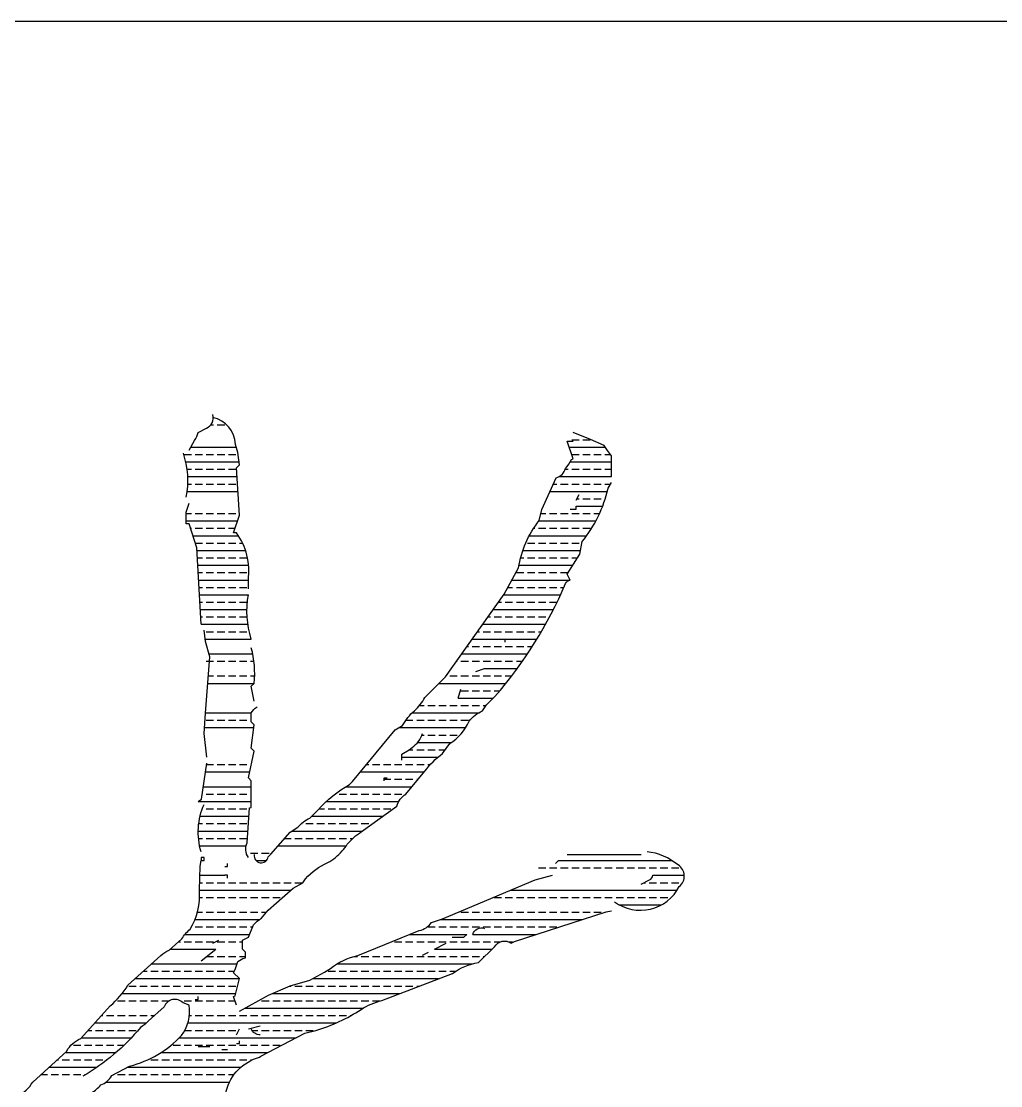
# Model space of a CAD drawing. Header units: millimetres. Extents: x 127 to 2034, y 513 to 812.
# Drawn here: x 1874.141 to 1877.458, y 553.278 to 556.883 of the extents above; entities that cross this region are included whole.
import ezdxf

# ---------------------------------------------------------------- set-up
doc = ezdxf.new("R2010")
doc.units = ezdxf.units.MM

msp = doc.modelspace()

# ---------------------------------------------------------------- linework, layer by layer
at = {"color": 144}
msp.add_line((1798.6147, 556.8826), (1893.9051, 556.8826), dxfattribs=at)
at = {"linetype": 'Continuous'}
for p, q in [((1874.7899, 555.5406), (1874.7915, 555.5406)), ((1874.7828, 555.5156), (1874.7924, 555.5156)), ((1874.8049, 555.5156), (1874.8299, 555.5156)), ((1876.0049, 555.4656), (1876.0299, 555.4656)), ((1876.0424, 555.4656), (1876.0674, 555.4656)), ((1874.7153, 555.4406), (1874.8691, 555.4406)), ((1875.9966, 555.4406), (1876.1182, 555.4406)), ((1874.6924, 555.4156), (1874.7174, 555.4156)), ((1874.6982, 555.3906), (1874.8786, 555.3906)), ((1874.7299, 555.4156), (1874.7549, 555.4156)), ((1874.7674, 555.4156), (1874.7924, 555.4156)), ((1874.8049, 555.4156), (1874.8299, 555.4156)), ((1874.8424, 555.4156), (1874.8674, 555.4156)), ((1875.9998, 555.3906), (1876.1399, 555.3906)), ((1876.0049, 555.4156), (1876.0299, 555.4156)), ((1876.0424, 555.4156), (1876.0674, 555.4156)), ((1876.0799, 555.4156), (1876.1049, 555.4156)), ((1876.1174, 555.4156), (1876.1361, 555.4156)), ((1874.7026, 555.3656), (1874.7174, 555.3656)), ((1874.7299, 555.3656), (1874.7549, 555.3656)), ((1874.7674, 555.3656), (1874.7924, 555.3656)), ((1874.8049, 555.3656), (1874.8299, 555.3656)), ((1874.8424, 555.3656), (1874.8674, 555.3656)), ((1875.983, 555.3656), (1875.9924, 555.3656)), ((1876.0049, 555.3656), (1876.0299, 555.3656)), ((1876.0424, 555.3656), (1876.0674, 555.3656)), ((1876.0799, 555.3656), (1876.1049, 555.3656)), ((1876.1174, 555.3656), (1876.1399, 555.3656)), ((1874.7049, 555.3406), (1874.8718, 555.3406)), ((1874.705, 555.3156), (1874.7174, 555.3156)), ((1874.7299, 555.3156), (1874.7549, 555.3156)), ((1874.7674, 555.3156), (1874.7924, 555.3156)), ((1874.8049, 555.3156), (1874.8299, 555.3156)), ((1874.8424, 555.3156), (1874.8674, 555.3156)), ((1875.9425, 555.3156), (1875.9549, 555.3156)), ((1875.962, 555.3406), (1876.1299, 555.3406)), ((1875.9674, 555.3156), (1875.9924, 555.3156)), ((1876.0049, 555.3156), (1876.0299, 555.3156)), ((1876.0424, 555.3156), (1876.0674, 555.3156)), ((1876.0799, 555.3156), (1876.1049, 555.3156)), ((1876.1174, 555.3156), (1876.1368, 555.3156)), ((1874.7031, 555.2906), (1874.8749, 555.2906)), ((1875.9312, 555.2906), (1876.1254, 555.2906)), ((1876.0199, 555.2406), (1876.1097, 555.2406)), ((1876.0224, 555.2656), (1876.0299, 555.2656)), ((1876.0424, 555.2656), (1876.0674, 555.2656)), ((1876.0799, 555.2656), (1876.1049, 555.2656)), ((1876.1174, 555.2656), (1876.1184, 555.2656)), ((1874.6999, 555.2156), (1874.7174, 555.2156)), ((1874.7299, 555.2156), (1874.7549, 555.2156)), ((1874.7674, 555.2156), (1874.7924, 555.2156)), ((1874.8049, 555.2156), (1874.8299, 555.2156)), ((1874.8424, 555.2156), (1874.8674, 555.2156)), ((1875.9006, 555.2156), (1875.9174, 555.2156)), ((1875.9299, 555.2156), (1875.9549, 555.2156)), ((1875.9674, 555.2156), (1875.9924, 555.2156)), ((1876.0049, 555.2156), (1876.0299, 555.2156)), ((1876.0424, 555.2156), (1876.0674, 555.2156)), ((1876.0799, 555.2156), (1876.0993, 555.2156)), ((1874.6999, 555.1906), (1874.8733, 555.1906)), ((1875.8943, 555.1906), (1876.0869, 555.1906)), ((1874.7146, 555.1656), (1874.7174, 555.1656)), ((1874.7224, 555.1406), (1874.8767, 555.1406)), ((1874.7299, 555.1656), (1874.7549, 555.1656)), ((1874.7674, 555.1656), (1874.7924, 555.1656)), ((1874.8049, 555.1656), (1874.8299, 555.1656)), ((1874.8424, 555.1656), (1874.8649, 555.1656)), ((1875.8614, 555.1406), (1876.0555, 555.1406)), ((1875.8763, 555.1656), (1875.8799, 555.1656)), ((1875.8924, 555.1656), (1875.9174, 555.1656)), ((1875.9299, 555.1656), (1875.9549, 555.1656)), ((1875.9674, 555.1656), (1875.9924, 555.1656)), ((1876.0049, 555.1656), (1876.0299, 555.1656)), ((1876.0424, 555.1656), (1876.0674, 555.1656)), ((1874.7302, 555.1156), (1874.7549, 555.1156)), ((1874.7674, 555.1156), (1874.7924, 555.1156)), ((1874.8049, 555.1156), (1874.8299, 555.1156)), ((1874.8424, 555.1156), (1874.8674, 555.1156)), ((1874.8799, 555.1156), (1874.8904, 555.1156)), ((1875.8549, 555.1156), (1875.8799, 555.1156)), ((1875.8924, 555.1156), (1875.9174, 555.1156)), ((1875.9299, 555.1156), (1875.9549, 555.1156)), ((1875.9674, 555.1156), (1875.9924, 555.1156)), ((1876.0049, 555.1156), (1876.0299, 555.1156)), ((1874.7356, 555.0906), (1874.9004, 555.0906)), ((1874.737, 555.0656), (1874.7549, 555.0656)), ((1874.7674, 555.0656), (1874.7924, 555.0656)), ((1874.8049, 555.0656), (1874.8299, 555.0656)), ((1874.8424, 555.0656), (1874.8674, 555.0656)), ((1874.8799, 555.0656), (1874.9049, 555.0656)), ((1875.8321, 555.0656), (1875.8424, 555.0656)), ((1875.8396, 555.0906), (1876.0347, 555.0906)), ((1875.8549, 555.0656), (1875.8799, 555.0656)), ((1875.8924, 555.0656), (1875.9174, 555.0656)), ((1875.9299, 555.0656), (1875.9549, 555.0656)), ((1875.9674, 555.0656), (1875.9924, 555.0656)), ((1876.0049, 555.0656), (1876.0246, 555.0656)), ((1874.7384, 555.0406), (1874.9108, 555.0406)), ((1875.8267, 555.0406), (1876.0088, 555.0406)), ((1874.7399, 555.0156), (1874.7549, 555.0156)), ((1874.7413, 554.9906), (1874.9099, 554.9906)), ((1874.7674, 555.0156), (1874.7924, 555.0156)), ((1874.8049, 555.0156), (1874.8299, 555.0156)), ((1874.8424, 555.0156), (1874.8674, 555.0156)), ((1874.8799, 555.0156), (1874.9049, 555.0156)), ((1875.8025, 554.9906), (1875.9999, 554.9906)), ((1875.8174, 555.0156), (1875.8424, 555.0156)), ((1875.8549, 555.0156), (1875.8799, 555.0156)), ((1875.8924, 555.0156), (1875.9174, 555.0156)), ((1875.9299, 555.0156), (1875.9549, 555.0156)), ((1875.9674, 555.0156), (1875.9924, 555.0156)), ((1874.7428, 554.9656), (1874.7549, 554.9656)), ((1874.7674, 554.9656), (1874.7924, 554.9656)), ((1874.8049, 554.9656), (1874.8299, 554.9656)), ((1874.8424, 554.9656), (1874.8674, 554.9656)), ((1874.8799, 554.9656), (1874.9049, 554.9656)), ((1875.7887, 554.9656), (1875.8049, 554.9656)), ((1875.8174, 554.9656), (1875.8424, 554.9656)), ((1875.8549, 554.9656), (1875.8799, 554.9656)), ((1875.8924, 554.9656), (1875.9174, 554.9656)), ((1875.9299, 554.9656), (1875.9549, 554.9656)), ((1875.9674, 554.9656), (1875.9786, 554.9656)), ((1874.7442, 554.9406), (1874.9099, 554.9406)), ((1874.7456, 554.9156), (1874.7549, 554.9156)), ((1874.7674, 554.9156), (1874.7924, 554.9156)), ((1874.8049, 554.9156), (1874.8299, 554.9156)), ((1874.8424, 554.9156), (1874.8674, 554.9156)), ((1874.8799, 554.9156), (1874.9049, 554.9156)), ((1875.7568, 554.9156), (1875.7674, 554.9156)), ((1875.7745, 554.9406), (1875.9673, 554.9406)), ((1875.7799, 554.9156), (1875.8049, 554.9156)), ((1875.8174, 554.9156), (1875.8424, 554.9156)), ((1875.8549, 554.9156), (1875.8799, 554.9156)), ((1875.8924, 554.9156), (1875.9174, 554.9156)), ((1875.9299, 554.9156), (1875.9549, 554.9156)), ((1874.7471, 554.8906), (1874.9052, 554.8906)), ((1875.739, 554.8906), (1875.943, 554.8906)), ((1874.7485, 554.8656), (1874.7549, 554.8656)), ((1874.7674, 554.8656), (1874.7924, 554.8656)), ((1874.8049, 554.8656), (1874.8299, 554.8656)), ((1874.8424, 554.8656), (1874.8674, 554.8656)), ((1874.8799, 554.8656), (1874.9049, 554.8656)), ((1875.7213, 554.8656), (1875.7299, 554.8656)), ((1875.7424, 554.8656), (1875.7674, 554.8656)), ((1875.7799, 554.8656), (1875.8049, 554.8656)), ((1875.8174, 554.8656), (1875.8424, 554.8656)), ((1875.8549, 554.8656), (1875.8799, 554.8656)), ((1875.8924, 554.8656), (1875.9174, 554.8656)), ((1875.9299, 554.8656), (1875.93, 554.8656)), ((1874.7499, 554.8406), (1874.9084, 554.8406)), ((1874.7674, 554.8156), (1874.7924, 554.8156)), ((1874.8049, 554.8156), (1874.8299, 554.8156)), ((1874.8424, 554.8156), (1874.8674, 554.8156)), ((1874.8799, 554.8156), (1874.9049, 554.8156)), ((1875.6858, 554.8156), (1875.6924, 554.8156)), ((1875.7035, 554.8406), (1875.9163, 554.8406)), ((1875.7049, 554.8156), (1875.7299, 554.8156)), ((1875.7424, 554.8156), (1875.7674, 554.8156)), ((1875.7799, 554.8156), (1875.8049, 554.8156)), ((1875.8174, 554.8156), (1875.8424, 554.8156)), ((1875.8549, 554.8156), (1875.8799, 554.8156)), ((1875.8924, 554.8156), (1875.902, 554.8156)), ((1874.7636, 554.7906), (1874.9199, 554.7906)), ((1875.668, 554.7906), (1875.7799, 554.7906)), ((1875.7899, 554.7906), (1875.8871, 554.7906)), ((1874.777, 554.7406), (1874.9247, 554.7406)), ((1875.6325, 554.7406), (1875.8552, 554.7406)), ((1875.6502, 554.7656), (1875.6549, 554.7656)), ((1875.6674, 554.7656), (1875.6924, 554.7656)), ((1875.7049, 554.7656), (1875.7299, 554.7656)), ((1875.7424, 554.7656), (1875.7674, 554.7656)), ((1875.7799, 554.7656), (1875.8049, 554.7656)), ((1875.8174, 554.7656), (1875.8424, 554.7656)), ((1875.8549, 554.7656), (1875.8715, 554.7656)), ((1874.7674, 554.7156), (1874.7924, 554.7156)), ((1874.8049, 554.7156), (1874.8299, 554.7156)), ((1874.8424, 554.7156), (1874.8674, 554.7156)), ((1874.8799, 554.7156), (1874.9049, 554.7156)), ((1874.9174, 554.7156), (1874.9289, 554.7156)), ((1875.6147, 554.7156), (1875.6174, 554.7156)), ((1875.6299, 554.7156), (1875.6549, 554.7156)), ((1875.6674, 554.7156), (1875.6924, 554.7156)), ((1875.7049, 554.7156), (1875.7299, 554.7156)), ((1875.7424, 554.7156), (1875.7674, 554.7156)), ((1875.7799, 554.7156), (1875.8049, 554.7156)), ((1875.8174, 554.7156), (1875.8381, 554.7156)), ((1874.7748, 554.6656), (1874.7924, 554.6656)), ((1874.8049, 554.6656), (1874.8299, 554.6656)), ((1874.8424, 554.6656), (1874.8674, 554.6656)), ((1874.8799, 554.6656), (1874.9049, 554.6656)), ((1874.9174, 554.6656), (1874.9315, 554.6656)), ((1875.5792, 554.6656), (1875.5799, 554.6656)), ((1875.5924, 554.6656), (1875.6174, 554.6656)), ((1875.6299, 554.6656), (1875.6549, 554.6656)), ((1875.6674, 554.6656), (1875.6924, 554.6656)), ((1875.7049, 554.6656), (1875.7299, 554.6656)), ((1875.7099, 554.6906), (1875.8203, 554.6906)), ((1875.7424, 554.6656), (1875.7674, 554.6656)), ((1875.7799, 554.6656), (1875.8017, 554.6656)), ((1874.7728, 554.6406), (1874.9299, 554.6406)), ((1875.5549, 554.6406), (1875.7822, 554.6406)), ((1875.6199, 554.5906), (1875.739, 554.5906)), ((1875.6299, 554.6156), (1875.6549, 554.6156)), ((1875.6674, 554.6156), (1875.6924, 554.6156)), ((1875.7049, 554.6156), (1875.7299, 554.6156)), ((1875.7424, 554.6156), (1875.7619, 554.6156)), ((1875.4894, 554.5656), (1875.5049, 554.5656)), ((1875.5174, 554.5656), (1875.5424, 554.5656)), ((1875.5549, 554.5656), (1875.5799, 554.5656)), ((1875.5924, 554.5656), (1875.6174, 554.5656)), ((1875.6299, 554.5656), (1875.6549, 554.5656)), ((1875.6674, 554.5656), (1875.6924, 554.5656)), ((1875.7049, 554.5656), (1875.7151, 554.5656)), ((1874.7649, 554.5406), (1874.9199, 554.5406)), ((1875.4642, 554.5406), (1875.6894, 554.5406)), ((1874.7614, 554.4906), (1874.9287, 554.4906)), ((1874.7674, 554.5156), (1874.7924, 554.5156)), ((1874.8049, 554.5156), (1874.8299, 554.5156)), ((1874.8424, 554.5156), (1874.8674, 554.5156)), ((1874.8799, 554.5156), (1874.9049, 554.5156)), ((1875.4199, 554.4906), (1875.6456, 554.4906)), ((1875.4431, 554.5156), (1875.4674, 554.5156)), ((1875.4799, 554.5156), (1875.5049, 554.5156)), ((1875.5174, 554.5156), (1875.5424, 554.5156)), ((1875.5549, 554.5156), (1875.5799, 554.5156)), ((1875.5924, 554.5156), (1875.6174, 554.5156)), ((1875.6299, 554.5156), (1875.6549, 554.5156)), ((1875.4981, 554.4656), (1875.5049, 554.4656)), ((1875.5174, 554.4656), (1875.5424, 554.4656)), ((1875.5549, 554.4656), (1875.5799, 554.4656)), ((1875.5924, 554.4656), (1875.6174, 554.4656)), ((1875.4549, 554.4156), (1875.4674, 554.4156)), ((1875.4799, 554.4156), (1875.5049, 554.4156)), ((1875.4833, 554.4406), (1875.598, 554.4406)), ((1875.5174, 554.4156), (1875.5424, 554.4156)), ((1875.5549, 554.4156), (1875.5766, 554.4156)), ((1875.4299, 554.3906), (1875.5519, 554.3906)), ((1874.7653, 554.3406), (1874.9144, 554.3406)), ((1874.7692, 554.3656), (1874.7924, 554.3656)), ((1874.8049, 554.3656), (1874.8299, 554.3656)), ((1874.8424, 554.3656), (1874.8674, 554.3656)), ((1874.8799, 554.3656), (1874.9049, 554.3656)), ((1875.2894, 554.3406), (1875.5054, 554.3406)), ((1875.3101, 554.3656), (1875.3174, 554.3656)), ((1875.3299, 554.3656), (1875.3549, 554.3656)), ((1875.3674, 554.3656), (1875.3924, 554.3656)), ((1875.4049, 554.3656), (1875.4299, 554.3656)), ((1875.4424, 554.3656), (1875.4674, 554.3656)), ((1875.4799, 554.3656), (1875.5049, 554.3656)), ((1875.5174, 554.3656), (1875.5261, 554.3656)), ((1875.3699, 554.3156), (1875.3924, 554.3156)), ((1875.4049, 554.3156), (1875.4299, 554.3156)), ((1875.4424, 554.3156), (1875.4674, 554.3156)), ((1875.4799, 554.3156), (1875.4847, 554.3156)), ((1874.7536, 554.2656), (1874.7549, 554.2656)), ((1874.7575, 554.2906), (1874.9199, 554.2906)), ((1874.7674, 554.2656), (1874.7924, 554.2656)), ((1874.8049, 554.2656), (1874.8299, 554.2656)), ((1874.8424, 554.2656), (1874.8674, 554.2656)), ((1874.8799, 554.2656), (1874.9049, 554.2656)), ((1874.9174, 554.2656), (1874.9199, 554.2656)), ((1875.2037, 554.2656), (1875.2049, 554.2656)), ((1875.2174, 554.2656), (1875.2424, 554.2656)), ((1875.2399, 554.2906), (1875.464, 554.2906)), ((1875.2549, 554.2656), (1875.2799, 554.2656)), ((1875.2924, 554.2656), (1875.3174, 554.2656)), ((1875.3299, 554.2656), (1875.3549, 554.2656)), ((1875.3674, 554.2656), (1875.3924, 554.2656)), ((1875.4049, 554.2656), (1875.4299, 554.2656)), ((1875.4424, 554.2656), (1875.4433, 554.2656)), ((1874.7399, 554.2406), (1874.9199, 554.2406)), ((1875.1739, 554.2406), (1875.419, 554.2406)), ((1874.754, 554.2156), (1874.7549, 554.2156)), ((1874.7674, 554.2156), (1874.7924, 554.2156)), ((1874.8049, 554.2156), (1874.8299, 554.2156)), ((1874.8424, 554.2156), (1874.8674, 554.2156)), ((1874.8799, 554.2156), (1874.9049, 554.2156)), ((1875.1487, 554.2156), (1875.1674, 554.2156)), ((1875.1799, 554.2156), (1875.2049, 554.2156)), ((1875.2174, 554.2156), (1875.2424, 554.2156)), ((1875.2549, 554.2156), (1875.2799, 554.2156)), ((1875.2924, 554.2156), (1875.3174, 554.2156)), ((1875.3299, 554.2156), (1875.3549, 554.2156)), ((1875.3674, 554.2156), (1875.3924, 554.2156)), ((1874.7422, 554.1656), (1874.7549, 554.1656)), ((1874.7467, 554.1906), (1874.9123, 554.1906)), ((1874.7674, 554.1656), (1874.7924, 554.1656)), ((1874.8049, 554.1656), (1874.8299, 554.1656)), ((1874.8424, 554.1656), (1874.8674, 554.1656)), ((1874.8799, 554.1656), (1874.9049, 554.1656)), ((1875.0898, 554.1656), (1875.0924, 554.1656)), ((1875.1049, 554.1656), (1875.1299, 554.1656)), ((1875.1239, 554.1906), (1875.3651, 554.1906)), ((1875.1424, 554.1656), (1875.1674, 554.1656)), ((1875.1799, 554.1656), (1875.2049, 554.1656)), ((1875.2174, 554.1656), (1875.2424, 554.1656)), ((1875.2549, 554.1656), (1875.2799, 554.1656)), ((1875.2924, 554.1656), (1875.3174, 554.1656)), ((1875.3299, 554.1656), (1875.3305, 554.1656)), ((1874.7405, 554.1406), (1874.9085, 554.1406)), ((1875.0581, 554.1406), (1875.2959, 554.1406)), ((1874.7414, 554.1156), (1874.7549, 554.1156)), ((1874.745, 554.0906), (1874.9021, 554.0906)), ((1874.7674, 554.1156), (1874.7924, 554.1156)), ((1874.8049, 554.1156), (1874.8299, 554.1156)), ((1874.8424, 554.1156), (1874.8674, 554.1156)), ((1874.8799, 554.1156), (1874.9049, 554.1156)), ((1875.0109, 554.0906), (1875.2419, 554.0906)), ((1875.0332, 554.1156), (1875.0549, 554.1156)), ((1875.0674, 554.1156), (1875.0924, 554.1156)), ((1875.1049, 554.1156), (1875.1299, 554.1156)), ((1875.1424, 554.1156), (1875.1674, 554.1156)), ((1875.1799, 554.1156), (1875.2049, 554.1156)), ((1875.2174, 554.1156), (1875.2424, 554.1156)), ((1875.2549, 554.1156), (1875.2637, 554.1156)), ((1874.903, 554.0656), (1874.9049, 554.0656)), ((1874.9174, 554.0656), (1874.9424, 554.0656)), ((1874.9549, 554.0656), (1874.9799, 554.0656)), ((1874.936, 554.0406), (1874.9714, 554.0406)), ((1875.8924, 554.0156), (1875.9174, 554.0156)), ((1875.9299, 554.0156), (1875.9549, 554.0156)), ((1875.9674, 554.0156), (1875.9924, 554.0156)), ((1875.9999, 554.0406), (1876.3443, 554.0406)), ((1876.0049, 554.0156), (1876.0299, 554.0156)), ((1876.0424, 554.0156), (1876.0674, 554.0156)), ((1876.0799, 554.0156), (1876.1049, 554.0156)), ((1876.1174, 554.0156), (1876.1424, 554.0156)), ((1876.1549, 554.0156), (1876.1799, 554.0156)), ((1876.1924, 554.0156), (1876.2174, 554.0156)), ((1876.2299, 554.0156), (1876.2549, 554.0156)), ((1876.2674, 554.0156), (1876.2924, 554.0156)), ((1876.3049, 554.0156), (1876.3299, 554.0156)), ((1876.3424, 554.0156), (1876.3674, 554.0156)), ((1874.7459, 553.9906), (1874.8299, 553.9906)), ((1876.2799, 553.9906), (1876.3861, 553.9906)), ((1874.7451, 553.9656), (1874.7549, 553.9656)), ((1874.7674, 553.9656), (1874.7924, 553.9656)), ((1874.8049, 553.9656), (1874.8299, 553.9656)), ((1874.8424, 553.9656), (1874.8674, 553.9656)), ((1874.8799, 553.9656), (1874.9049, 553.9656)), ((1874.9174, 553.9656), (1874.9424, 553.9656)), ((1874.9549, 553.9656), (1874.9799, 553.9656)), ((1874.9924, 553.9656), (1875.0174, 553.9656)), ((1875.0299, 553.9656), (1875.0549, 553.9656)), ((1875.0674, 553.9656), (1875.0924, 553.9656)), ((1876.2498, 553.9656), (1876.2549, 553.9656)), ((1876.2674, 553.9656), (1876.2924, 553.9656)), ((1876.3049, 553.9656), (1876.3299, 553.9656)), ((1876.3424, 553.9656), (1876.3674, 553.9656)), ((1876.3799, 553.9656), (1876.3803, 553.9656)), ((1874.7443, 553.9406), (1875.0551, 553.9406)), ((1874.745, 553.9156), (1874.7549, 553.9156)), ((1874.7674, 553.9156), (1874.7924, 553.9156)), ((1874.8049, 553.9156), (1874.8299, 553.9156)), ((1874.8424, 553.9156), (1874.8674, 553.9156)), ((1874.8799, 553.9156), (1874.9049, 553.9156)), ((1874.9174, 553.9156), (1874.9424, 553.9156)), ((1874.9549, 553.9156), (1874.9799, 553.9156)), ((1874.9924, 553.9156), (1875.0174, 553.9156)), ((1875.7424, 553.9156), (1875.7674, 553.9156)), ((1875.7799, 553.9156), (1875.8049, 553.9156)), ((1875.7978, 553.9406), (1876.3621, 553.9406)), ((1875.8174, 553.9156), (1875.8424, 553.9156)), ((1875.8549, 553.9156), (1875.8799, 553.9156)), ((1875.8924, 553.9156), (1875.9174, 553.9156)), ((1875.9299, 553.9156), (1875.9549, 553.9156)), ((1875.9674, 553.9156), (1875.9924, 553.9156)), ((1876.0049, 553.9156), (1876.0299, 553.9156)), ((1876.0424, 553.9156), (1876.0674, 553.9156)), ((1876.0799, 553.9156), (1876.1049, 553.9156)), ((1876.1174, 553.9156), (1876.1424, 553.9156)), ((1876.1549, 553.9156), (1876.1799, 553.9156)), ((1876.1924, 553.9156), (1876.2174, 553.9156)), ((1876.2299, 553.9156), (1876.2549, 553.9156)), ((1876.2674, 553.9156), (1876.2924, 553.9156)), ((1876.3049, 553.9156), (1876.3299, 553.9156)), ((1876.1656, 553.8906), (1876.3091, 553.8906)), ((1874.7291, 553.8406), (1874.9473, 553.8406)), ((1874.7376, 553.8656), (1874.7549, 553.8656)), ((1874.7674, 553.8656), (1874.7924, 553.8656)), ((1874.8049, 553.8656), (1874.8299, 553.8656)), ((1874.8424, 553.8656), (1874.8674, 553.8656)), ((1874.8799, 553.8656), (1874.9049, 553.8656)), ((1874.9174, 553.8656), (1874.9424, 553.8656)), ((1874.9549, 553.8656), (1874.9713, 553.8656)), ((1875.5599, 553.8406), (1876.0409, 553.8406)), ((1875.6299, 553.8656), (1875.6549, 553.8656)), ((1875.6674, 553.8656), (1875.6924, 553.8656)), ((1875.7049, 553.8656), (1875.7299, 553.8656)), ((1875.7424, 553.8656), (1875.7674, 553.8656)), ((1875.7799, 553.8656), (1875.8049, 553.8656)), ((1875.8174, 553.8656), (1875.8424, 553.8656)), ((1875.8549, 553.8656), (1875.8799, 553.8656)), ((1875.8924, 553.8656), (1875.9174, 553.8656)), ((1875.9299, 553.8656), (1875.9549, 553.8656)), ((1875.9674, 553.8656), (1875.9924, 553.8656)), ((1876.0049, 553.8656), (1876.0299, 553.8656)), ((1876.0424, 553.8656), (1876.0674, 553.8656)), ((1876.0799, 553.8656), (1876.1049, 553.8656)), ((1876.1174, 553.8656), (1876.1188, 553.8656)), ((1874.7169, 553.8156), (1874.7174, 553.8156)), ((1874.7299, 553.8156), (1874.7549, 553.8156)), ((1874.7674, 553.8156), (1874.7924, 553.8156)), ((1874.8049, 553.8156), (1874.8299, 553.8156)), ((1874.8424, 553.8156), (1874.8674, 553.8156)), ((1874.8799, 553.8156), (1874.9049, 553.8156)), ((1874.9174, 553.8156), (1874.9244, 553.8156)), ((1875.5174, 553.8156), (1875.5424, 553.8156)), ((1875.5549, 553.8156), (1875.5799, 553.8156)), ((1875.5924, 553.8156), (1875.6174, 553.8156)), ((1875.6299, 553.8156), (1875.6549, 553.8156)), ((1875.6674, 553.8156), (1875.6924, 553.8156)), ((1875.7049, 553.8156), (1875.7299, 553.8156)), ((1875.7424, 553.8156), (1875.7674, 553.8156)), ((1875.7799, 553.8156), (1875.8049, 553.8156)), ((1875.8174, 553.8156), (1875.8424, 553.8156)), ((1875.8549, 553.8156), (1875.8799, 553.8156)), ((1875.8924, 553.8156), (1875.9174, 553.8156)), ((1875.9299, 553.8156), (1875.9549, 553.8156)), ((1874.6739, 553.7656), (1874.6799, 553.7656)), ((1874.6924, 553.7656), (1874.7174, 553.7656)), ((1874.6956, 553.7906), (1874.9141, 553.7906)), ((1874.7299, 553.7656), (1874.7549, 553.7656)), ((1874.7674, 553.7656), (1874.7924, 553.7656)), ((1874.8049, 553.7656), (1874.8299, 553.7656)), ((1874.8424, 553.7656), (1874.8674, 553.7656)), ((1874.8799, 553.7656), (1874.8899, 553.7656)), ((1875.4049, 553.7656), (1875.4299, 553.7656)), ((1875.4424, 553.7656), (1875.4674, 553.7656)), ((1875.4571, 553.7906), (1875.6499, 553.7906)), ((1875.4799, 553.7656), (1875.5049, 553.7656)), ((1875.5174, 553.7656), (1875.5424, 553.7656)), ((1875.5549, 553.7656), (1875.5799, 553.7656)), ((1875.5924, 553.7656), (1875.6174, 553.7656)), ((1875.6299, 553.7656), (1875.6549, 553.7656)), ((1875.6674, 553.7656), (1875.6924, 553.7656)), ((1875.6699, 553.7906), (1875.885, 553.7906)), ((1875.7049, 553.7656), (1875.7299, 553.7656)), ((1875.7424, 553.7656), (1875.7636, 553.7656)), ((1875.7909, 553.7656), (1875.8049, 553.7656)), ((1874.6464, 553.7406), (1874.7999, 553.7406)), ((1875.5399, 553.7406), (1875.7357, 553.7406)), ((1874.5829, 553.6906), (1874.8716, 553.6906)), ((1874.7687, 553.7156), (1874.7924, 553.7156)), ((1874.8049, 553.7156), (1874.8299, 553.7156)), ((1874.8424, 553.7156), (1874.8674, 553.7156)), ((1874.8799, 553.7156), (1874.8999, 553.7156)), ((1875.21, 553.6906), (1875.6677, 553.6906)), ((1875.2677, 553.7156), (1875.2799, 553.7156)), ((1875.2924, 553.7156), (1875.3174, 553.7156)), ((1875.3299, 553.7156), (1875.3549, 553.7156)), ((1875.3674, 553.7156), (1875.3924, 553.7156)), ((1875.4049, 553.7156), (1875.4299, 553.7156)), ((1875.4424, 553.7156), (1875.4674, 553.7156)), ((1875.4799, 553.7156), (1875.5049, 553.7156)), ((1875.5174, 553.7156), (1875.5424, 553.7156)), ((1875.5549, 553.7156), (1875.5799, 553.7156)), ((1875.5924, 553.7156), (1875.6174, 553.7156)), ((1875.6299, 553.7156), (1875.6549, 553.7156)), ((1875.6674, 553.7156), (1875.6924, 553.7156)), ((1875.7049, 553.7156), (1875.7098, 553.7156)), ((1874.5551, 553.6656), (1874.5674, 553.6656)), ((1874.5799, 553.6656), (1874.6049, 553.6656)), ((1874.6174, 553.6656), (1874.6424, 553.6656)), ((1874.6549, 553.6656), (1874.6799, 553.6656)), ((1874.6924, 553.6656), (1874.7174, 553.6656)), ((1874.7299, 553.6656), (1874.7549, 553.6656)), ((1874.7674, 553.6656), (1874.7924, 553.6656)), ((1874.8049, 553.6656), (1874.8299, 553.6656)), ((1874.8424, 553.6656), (1874.8623, 553.6656)), ((1875.1799, 553.6656), (1875.2049, 553.6656)), ((1875.2174, 553.6656), (1875.2424, 553.6656)), ((1875.2549, 553.6656), (1875.2799, 553.6656)), ((1875.2924, 553.6656), (1875.3174, 553.6656)), ((1875.3299, 553.6656), (1875.3549, 553.6656)), ((1875.3674, 553.6656), (1875.3924, 553.6656)), ((1875.4049, 553.6656), (1875.4299, 553.6656)), ((1875.4424, 553.6656), (1875.4674, 553.6656)), ((1875.4799, 553.6656), (1875.5049, 553.6656)), ((1875.5174, 553.6656), (1875.5424, 553.6656)), ((1875.5549, 553.6656), (1875.5799, 553.6656)), ((1875.5924, 553.6656), (1875.6113, 553.6656)), ((1874.5274, 553.6406), (1874.8799, 553.6406)), ((1875.1281, 553.6406), (1875.5542, 553.6406)), ((1874.4829, 553.5906), (1874.8676, 553.5906)), ((1874.5049, 553.6156), (1874.5299, 553.6156)), ((1874.5424, 553.6156), (1874.5674, 553.6156)), ((1874.5799, 553.6156), (1874.6049, 553.6156)), ((1874.6174, 553.6156), (1874.6424, 553.6156)), ((1874.6549, 553.6156), (1874.6799, 553.6156)), ((1874.6924, 553.6156), (1874.7174, 553.6156)), ((1874.7299, 553.6156), (1874.7549, 553.6156)), ((1874.7674, 553.6156), (1874.7924, 553.6156)), ((1874.8049, 553.6156), (1874.8299, 553.6156)), ((1874.8424, 553.6156), (1874.8674, 553.6156)), ((1874.992, 553.5906), (1875.4243, 553.5906)), ((1875.0504, 553.6156), (1875.0549, 553.6156)), ((1875.0674, 553.6156), (1875.0924, 553.6156)), ((1875.1049, 553.6156), (1875.1299, 553.6156)), ((1875.1424, 553.6156), (1875.1674, 553.6156)), ((1875.1799, 553.6156), (1875.2049, 553.6156)), ((1875.2174, 553.6156), (1875.2424, 553.6156)), ((1875.2549, 553.6156), (1875.2799, 553.6156)), ((1875.2924, 553.6156), (1875.3174, 553.6156)), ((1875.3299, 553.6156), (1875.3549, 553.6156)), ((1875.3674, 553.6156), (1875.3924, 553.6156)), ((1875.4049, 553.6156), (1875.4299, 553.6156)), ((1875.4424, 553.6156), (1875.4674, 553.6156)), ((1875.4799, 553.6156), (1875.4892, 553.6156)), ((1874.4674, 553.5656), (1874.4924, 553.5656)), ((1874.5049, 553.5656), (1874.5299, 553.5656)), ((1874.5424, 553.5656), (1874.5674, 553.5656)), ((1874.5799, 553.5656), (1874.6049, 553.5656)), ((1874.6174, 553.5656), (1874.6424, 553.5656)), ((1874.6798, 553.5656), (1874.6799, 553.5656)), ((1874.6924, 553.5656), (1874.7174, 553.5656)), ((1874.7299, 553.5656), (1874.7549, 553.5656)), ((1874.7674, 553.5656), (1874.7924, 553.5656)), ((1874.8049, 553.5656), (1874.8299, 553.5656)), ((1874.8424, 553.5656), (1874.8649, 553.5656)), ((1874.9549, 553.5656), (1874.9799, 553.5656)), ((1874.9924, 553.5656), (1875.0174, 553.5656)), ((1875.0299, 553.5656), (1875.0549, 553.5656)), ((1875.0674, 553.5656), (1875.0924, 553.5656)), ((1875.1049, 553.5656), (1875.1299, 553.5656)), ((1875.1424, 553.5656), (1875.1674, 553.5656)), ((1875.1799, 553.5656), (1875.2049, 553.5656)), ((1875.2174, 553.5656), (1875.2424, 553.5656)), ((1875.2549, 553.5656), (1875.2799, 553.5656)), ((1875.2924, 553.5656), (1875.3174, 553.5656)), ((1875.3299, 553.5656), (1875.3549, 553.5656)), ((1874.4129, 553.5156), (1874.4174, 553.5156)), ((1874.4299, 553.5156), (1874.4549, 553.5156)), ((1874.4674, 553.5156), (1874.4924, 553.5156)), ((1874.5049, 553.5156), (1874.5299, 553.5156)), ((1874.5424, 553.5156), (1874.5674, 553.5156)), ((1874.5799, 553.5156), (1874.5918, 553.5156)), ((1874.7105, 553.5156), (1874.7174, 553.5156)), ((1874.7299, 553.5156), (1874.7549, 553.5156)), ((1874.7674, 553.5156), (1874.7924, 553.5156)), ((1874.8049, 553.5156), (1874.8299, 553.5156)), ((1874.8424, 553.5156), (1874.8674, 553.5156)), ((1874.8799, 553.5156), (1874.9049, 553.5156)), ((1874.8981, 553.5406), (1875.2986, 553.5406)), ((1874.9174, 553.5156), (1874.9424, 553.5156)), ((1874.9549, 553.5156), (1874.9799, 553.5156)), ((1874.9924, 553.5156), (1875.0174, 553.5156)), ((1875.0299, 553.5156), (1875.0549, 553.5156)), ((1875.0674, 553.5156), (1875.0924, 553.5156)), ((1875.1049, 553.5156), (1875.1299, 553.5156)), ((1875.1424, 553.5156), (1875.1674, 553.5156)), ((1875.1799, 553.5156), (1875.2049, 553.5156)), ((1875.2174, 553.5156), (1875.2424, 553.5156)), ((1875.2549, 553.5156), (1875.2574, 553.5156)), ((1874.3902, 553.4906), (1874.565, 553.4906)), ((1874.7053, 553.4906), (1875.2073, 553.4906)), ((1874.3447, 553.4406), (1874.5141, 553.4406)), ((1874.3674, 553.4656), (1874.3799, 553.4656)), ((1874.3924, 553.4656), (1874.4174, 553.4656)), ((1874.4299, 553.4656), (1874.4549, 553.4656)), ((1874.4674, 553.4656), (1874.4924, 553.4656)), ((1874.5049, 553.4656), (1874.5299, 553.4656)), ((1874.6763, 553.4406), (1875.0719, 553.4406)), ((1874.6948, 553.4656), (1874.7174, 553.4656)), ((1874.7299, 553.4656), (1874.7549, 553.4656)), ((1874.7674, 553.4656), (1874.7924, 553.4656)), ((1874.8049, 553.4656), (1874.8299, 553.4656)), ((1874.8424, 553.4656), (1874.8674, 553.4656)), ((1874.9222, 553.4656), (1874.9424, 553.4656)), ((1874.9549, 553.4656), (1874.9799, 553.4656)), ((1874.9924, 553.4656), (1875.0174, 553.4656)), ((1875.0299, 553.4656), (1875.0549, 553.4656)), ((1875.0674, 553.4656), (1875.0924, 553.4656)), ((1875.1049, 553.4656), (1875.1299, 553.4656)), ((1874.3174, 553.4156), (1874.3424, 553.4156)), ((1874.3549, 553.4156), (1874.3799, 553.4156)), ((1874.3924, 553.4156), (1874.4174, 553.4156)), ((1874.4299, 553.4156), (1874.4549, 553.4156)), ((1874.4674, 553.4156), (1874.4894, 553.4156)), ((1874.6549, 553.4156), (1874.6799, 553.4156)), ((1874.6924, 553.4156), (1874.7174, 553.4156)), ((1874.7299, 553.4156), (1874.7549, 553.4156)), ((1874.7674, 553.4156), (1874.7924, 553.4156)), ((1874.8049, 553.4156), (1874.8299, 553.4156)), ((1874.8424, 553.4156), (1874.8674, 553.4156)), ((1874.8799, 553.4156), (1874.9049, 553.4156)), ((1874.9174, 553.4156), (1874.9424, 553.4156)), ((1874.9549, 553.4156), (1874.9799, 553.4156)), ((1874.9924, 553.4156), (1875.0174, 553.4156)), ((1874.2621, 553.3656), (1874.2674, 553.3656)), ((1874.2799, 553.3656), (1874.3049, 553.3656)), ((1874.2895, 553.3906), (1874.462, 553.3906)), ((1874.3174, 553.3656), (1874.3424, 553.3656)), ((1874.3549, 553.3656), (1874.3799, 553.3656)), ((1874.3924, 553.3656), (1874.4174, 553.3656)), ((1874.4299, 553.3656), (1874.4316, 553.3656)), ((1874.5799, 553.3656), (1874.6049, 553.3656)), ((1874.6149, 553.3906), (1874.9763, 553.3906)), ((1874.6174, 553.3656), (1874.6424, 553.3656)), ((1874.6549, 553.3656), (1874.6799, 553.3656)), ((1874.6924, 553.3656), (1874.7174, 553.3656)), ((1874.7299, 553.3656), (1874.7549, 553.3656)), ((1874.7674, 553.3656), (1874.7924, 553.3656)), ((1874.8049, 553.3656), (1874.8299, 553.3656)), ((1874.8424, 553.3656), (1874.8674, 553.3656)), ((1874.8799, 553.3656), (1874.9049, 553.3656)), ((1874.9174, 553.3656), (1874.9232, 553.3656)), ((1874.2347, 553.3406), (1874.3975, 553.3406)), ((1874.5003, 553.3406), (1874.8846, 553.3406)), ((1874.2073, 553.3156), (1874.2299, 553.3156)), ((1874.2424, 553.3156), (1874.2674, 553.3156)), ((1874.2799, 553.3156), (1874.3049, 553.3156)), ((1874.3174, 553.3156), (1874.3424, 553.3156)), ((1874.3549, 553.3156), (1874.3585, 553.3156)), ((1874.4523, 553.3156), (1874.4549, 553.3156)), ((1874.4674, 553.3156), (1874.4924, 553.3156)), ((1874.5049, 553.3156), (1874.5299, 553.3156)), ((1874.5424, 553.3156), (1874.5674, 553.3156)), ((1874.5799, 553.3156), (1874.6049, 553.3156)), ((1874.6174, 553.3156), (1874.6424, 553.3156)), ((1874.6549, 553.3156), (1874.6799, 553.3156)), ((1874.6924, 553.3156), (1874.7174, 553.3156)), ((1874.7299, 553.3156), (1874.7549, 553.3156)), ((1874.7674, 553.3156), (1874.7924, 553.3156)), ((1874.8049, 553.3156), (1874.8299, 553.3156)), ((1874.8424, 553.3156), (1874.8615, 553.3156)), ((1874.4284, 553.2906), (1874.8462, 553.2906))]:
    msp.add_line(p, q, dxfattribs=at)
at = {"color": 7, "linetype": 'Continuous'}
for points in [[(1874.7099, 555.4306), (1874.7274, 555.4631, 0.129613), (1874.7399, 555.4906), (1874.7679, 555.5046, 0.383643), (1874.7899, 555.5506)], [(1874.9099, 554.9606), (1874.9099, 554.9906, 0.189112), (1874.8699, 555.1506), (1874.8599, 555.1506), (1874.8799, 555.2106), (1874.8699, 555.3706), (1874.8799, 555.3806), (1874.8744, 555.4221), (1874.8664, 555.4497, 0.351501), (1874.7899, 555.5406)], [(1874.9299, 554.0606, 0.999187), (1874.9774, 554.0531), (1874.9859, 554.0626), (1875.0519, 554.1366), (1875.0774, 554.1531, -0.098305), (1875.1179, 554.1846), (1875.1459, 554.2126, -0.077405), (1875.2524, 554.2981), (1875.2624, 554.3081), (1875.4074, 554.4831), (1875.4324, 554.4981, -0.09406), (1875.4724, 554.5481, 0.093732), (1875.5074, 554.5931), (1875.5774, 554.6631), (1875.7759, 554.9426), (1875.8252, 555.0318, -0.132208), (1875.8952, 555.1918), (1875.9038, 555.2298), (1875.9519, 555.3366, 0.270608), (1875.9839, 555.3686, 0.074583), (1876.0039, 555.3986), (1876.0099, 555.4006), (1875.9899, 555.4606), (1876.0099, 555.4606)], [(1874.6999, 555.2706, 0.128321), (1874.6899, 555.4206)], [(1874.8699, 553.5506), (1874.8599, 553.5806), (1874.8654, 553.5821), (1874.8799, 553.6406), (1874.8599, 553.6606), (1874.8654, 553.6721), (1874.8744, 553.6991), (1874.8909, 553.7086), (1874.8999, 553.7106), (1874.8999, 553.7306), (1874.8899, 553.7406), (1874.8899, 553.7706), (1874.9099, 553.7806), (1874.9274, 553.8231, -0.071442), (1874.9549, 553.8456), (1874.9774, 553.8731), (1875.0619, 553.9466), (1875.0949, 553.9656), (1875.1039, 553.9786, -0.113809), (1875.1789, 554.0336, 0.102097), (1875.2274, 554.0731, 0.074583), (1875.2449, 554.0956, -0.076142), (1875.2924, 554.1381), (1875.413, 554.2252, -0.203476), (1875.443, 554.2652), (1875.5074, 554.3431, -0.070514), (1875.5674, 554.4031), (1875.5919, 554.4366, 0.149317), (1875.6574, 554.5131, -0.093732), (1875.7024, 554.5481, -0.078862), (1875.7449, 554.5956, 0.076726), (1875.9844, 554.9791, -0.215245), (1875.9999, 554.9906), (1875.9899, 555.0106), (1876.0324, 555.0781), (1876.0399, 555.1206, 0.118794), (1876.1279, 555.3016), (1876.1399, 555.3206)], [(1874.9199, 554.7906, -0.121118), (1874.9099, 554.9406)], [(1874.9299, 554.5806), (1874.9199, 554.6306), (1874.9299, 554.6406, 0.091129), (1874.9199, 554.7606)], [(1874.9099, 554.0506, -0.259251), (1874.9055, 554.101), (1874.9144, 554.2191), (1874.9199, 554.2206), (1874.9199, 554.3106), (1874.9099, 554.3206), (1874.9299, 554.4106), (1874.9199, 554.4206), (1874.9299, 554.5006), (1874.9199, 554.5106), (1874.9199, 554.5406, -0.184026), (1874.9399, 554.5606)], [(1875.4299, 554.3806), (1875.4299, 554.4006), (1875.4549, 554.4156), (1875.4646, 554.4237, 0.166303), (1875.4999, 554.4706)], [(1874.7499, 554.0706, -0.175461), (1874.7599, 554.2306)], [(1876.1499, 553.9006, 0.462129), (1876.3689, 553.9526, 0.52604), (1876.3649, 554.0256, 0.143853), (1876.2599, 554.0706)], [(1873.9099, 552.9906), (1873.9099, 553.0306), (1873.9259, 553.0426, -0.1556), (1874.0224, 553.1281), (1874.1274, 553.2431, 0.1571), (1874.1799, 553.2906), (1874.2949, 553.3956, -0.163895), (1874.3424, 553.4381), (1874.4424, 553.5481, 0.071068), (1874.5024, 553.6181), (1874.6139, 553.7186, -0.111176), (1874.6419, 553.7366), (1874.6849, 553.7756, -0.072918), (1874.7124, 553.8081, 0.163169), (1874.7443, 553.9401), (1874.7469, 554.0216), (1874.7499, 554.0406)], [(1874.8799, 553.5306), (1874.9779, 553.5846), (1875.0511, 553.6159), (1875.1184, 553.6351), (1875.1674, 553.6631), (1875.1879, 553.6746, -0.126327), (1875.2809, 553.7186), (1875.4889, 553.8036, 0.18664), (1875.5299, 553.8306), (1875.5674, 553.8431), (1875.8809, 553.9758), (1875.9399, 553.9906)], [(1876.2399, 553.9606), (1876.2684, 553.9751, 0.215245), (1876.2799, 553.9906)], [(1874.7999, 553.0306), (1874.8348, 553.2598, -0.269214), (1874.9479, 553.3746), (1874.9524, 553.3781), (1875.1011, 553.4559), (1875.1388, 553.4653, 0.072329), (1875.2919, 553.5366, -0.076779), (1875.3619, 553.5666), (1875.6009, 553.6586, -0.113873), (1875.6888, 553.6953), (1875.7439, 553.7486, -0.452908), (1875.7999, 553.7606), (1875.8107, 553.7667), (1876.1219, 553.8666), (1876.1399, 553.8706)], [(1875.6699, 553.7906, -0.44169), (1875.7099, 553.8106)], [(1874.2499, 553.2106), (1874.3792, 553.2544, 0.096907), (1874.4099, 553.2806, 0.188073), (1874.4474, 553.3131), (1874.5079, 553.3446, 0.147383), (1874.6839, 553.4486, 0.199081), (1874.7099, 553.5506), (1874.6889, 553.5586, 0.548503), (1874.6249, 553.5456), (1874.5724, 553.4981, -0.071442), (1874.5449, 553.4756, -0.089254), (1874.3499, 553.3106)], [(1874.9499, 553.4506, -0.33663), (1874.9199, 553.4706)]]:
    msp.add_lwpolyline(points, format="xyb", dxfattribs=at)
for points in [[(1876.1299, 555.3406), (1876.1399, 555.3406), (1876.1399, 555.4106), (1876.1259, 555.4286), (1876.1149, 555.4456), (1876.0688, 555.4659), (1876.0099, 555.4906)], [(1876.0199, 555.2606), (1876.0299, 555.2806)], [(1874.7499, 554.8406), (1874.735, 555.1), (1874.7099, 555.1806), (1874.6999, 555.1806), (1874.6999, 555.2206), (1874.7099, 555.2506)], [(1875.9999, 555.2306), (1876.0199, 555.2306), (1876.0199, 555.2406)], [(1874.7699, 554.3906), (1874.7599, 554.4706), (1874.7648, 554.5399), (1874.7799, 554.7306), (1874.7647, 554.7818), (1874.7599, 554.8206)], [(1875.7799, 554.7806), (1875.7799, 554.7906), (1875.7899, 554.7906)], [(1875.6799, 554.6806), (1875.7099, 554.6906)], [(1875.6199, 554.5906), (1875.6299, 554.6206)], [(1874.7399, 554.2406), (1874.7509, 554.2486), (1874.7699, 554.3706)], [(1875.3699, 554.3106), (1875.3699, 554.3206), (1875.3799, 554.3206)], [(1874.7499, 554.0406), (1874.7599, 554.0406), (1874.7599, 554.0506), (1874.7499, 554.0506), (1874.7499, 554.0406)], [(1875.9899, 554.0606), (1876.2399, 554.0606)], [(1874.8299, 554.0206), (1874.8399, 554.0206), (1874.8399, 554.0306)], [(1875.9499, 554.0306), (1875.9599, 554.0406), (1875.9999, 554.0406)], [(1874.8399, 553.9806), (1874.8399, 553.9906), (1874.8299, 553.9906)], [(1874.7899, 553.7606), (1874.8099, 553.7706)], [(1875.5999, 553.7806), (1875.6399, 553.7806), (1875.6499, 553.7906)], [(1874.7499, 553.7006), (1874.7999, 553.7406)], [(1875.4999, 553.7206), (1875.5199, 553.7306)], [(1875.5399, 553.7406), (1875.5799, 553.7606)], [(1874.7299, 553.5706), (1874.7399, 553.5706), (1874.7399, 553.5806)], [(1874.9099, 553.4706), (1874.9499, 553.4806)], [(1874.8699, 553.4506), (1874.8799, 553.4706)], [(1874.7399, 553.4106), (1874.7799, 553.4106)], [(1874.8199, 553.4006), (1874.8399, 553.4006)], [(1874.8699, 553.4206), (1874.8799, 553.4206), (1874.8799, 553.4306)]]:
    msp.add_lwpolyline(points, dxfattribs=at)

doc.saveas('drawing.dxf')
